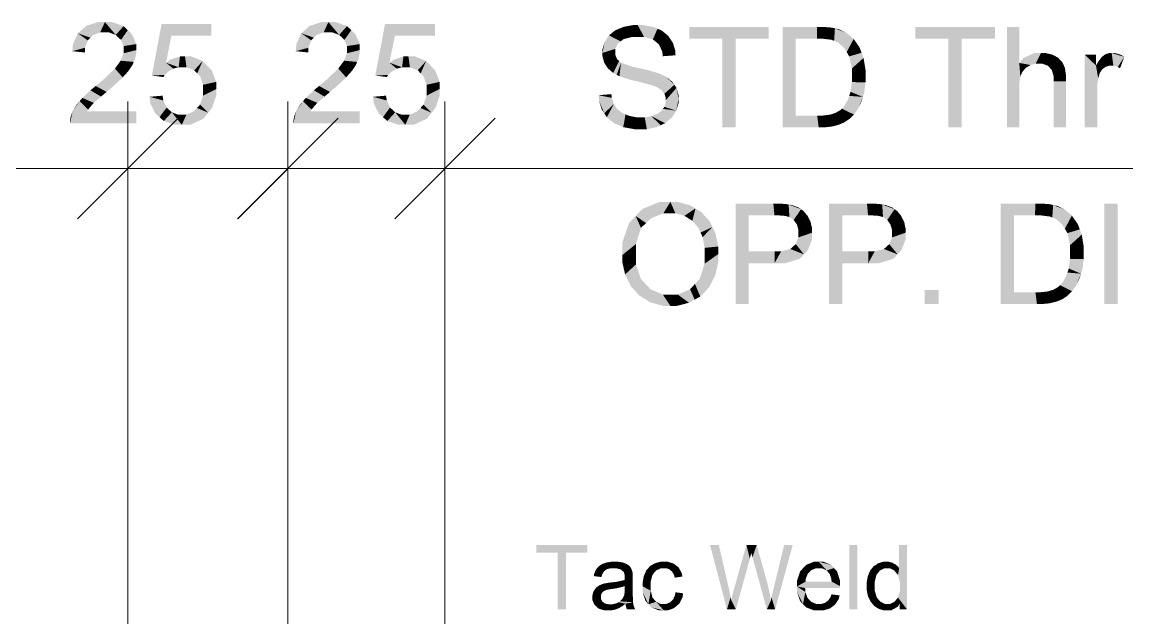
# Model space of a CAD drawing. Header units: millimetres. Extents: x 2 to 579, y 1 to 405.
# Drawn here: x 228.46 to 243.3, y 91.7 to 99.69 of the extents above; entities that cross this region are included whole.
import ezdxf

# ---------------------------------------------------------------- set-up
doc = ezdxf.new("R2010")
doc.units = ezdxf.units.MM
doc.linetypes.add('XKITLINE00', pattern=[0])
doc.layers.add('LinkedObject', color=7, linetype='Continuous', lineweight=0)

# ---------------------------------------------------------------- blocks, each defined once
blk = doc.blocks.new('*A4')
at = {"layer": 'LinkedObject'}
for points in [[(229.264, 99.591), (229.411, 99.517), (229.206, 99.541)], [(229.474, 99.691), (229.264, 99.591), (229.321, 99.641)], [(229.57, 99.691), (229.264, 99.591), (229.474, 99.691)], [(229.506, 99.553), (229.264, 99.591), (229.57, 99.691)], [(229.411, 99.517), (229.264, 99.591), (229.506, 99.553)], [(229.506, 99.553), (229.57, 99.691), (229.566, 99.553)], [(229.566, 99.553), (229.57, 99.691), (229.623, 99.553)], [(229.821, 99.637), (229.57, 99.691), (229.667, 99.691)], [(229.715, 99.519), (229.57, 99.691), (229.821, 99.637)], [(229.623, 99.553), (229.57, 99.691), (229.715, 99.519)], [(229.715, 99.519), (229.821, 99.637), (229.75, 99.486)], [(229.75, 99.486), (229.821, 99.637), (229.785, 99.452)], [(229.877, 99.583), (229.785, 99.452), (229.821, 99.637)], [(229.785, 99.452), (229.877, 99.583), (229.82, 99.369)], [(229.82, 99.369), (229.877, 99.583), (229.991, 99.396)], [(229.991, 99.396), (229.877, 99.583), (229.934, 99.529)], [(230.463, 99.509), (230.2, 98.974), (230.331, 99.667)], [(231, 99.509), (230.331, 99.667), (231, 99.667)], [(230.463, 99.509), (230.331, 99.667), (231, 99.509)], [(232.264, 99.591), (232.411, 99.517), (232.207, 99.541)], [(232.475, 99.691), (232.264, 99.591), (232.321, 99.641)], [(232.571, 99.691), (232.264, 99.591), (232.475, 99.691)], [(232.507, 99.553), (232.264, 99.591), (232.571, 99.691)], [(232.411, 99.517), (232.264, 99.591), (232.507, 99.553)], [(232.507, 99.553), (232.571, 99.691), (232.567, 99.553)], [(232.567, 99.553), (232.571, 99.691), (232.624, 99.553)], [(232.822, 99.637), (232.571, 99.691), (232.668, 99.691)], [(232.716, 99.519), (232.571, 99.691), (232.822, 99.637)], [(232.624, 99.553), (232.571, 99.691), (232.716, 99.519)], [(232.716, 99.519), (232.822, 99.637), (232.751, 99.486)], [(232.751, 99.486), (232.822, 99.637), (232.786, 99.452)], [(232.878, 99.583), (232.786, 99.452), (232.822, 99.637)], [(232.786, 99.452), (232.878, 99.583), (232.821, 99.369)], [(232.821, 99.369), (232.878, 99.583), (232.991, 99.396)], [(232.991, 99.396), (232.878, 99.583), (232.935, 99.529)], [(233.464, 99.509), (233.201, 98.974), (233.332, 99.667)], [(234.001, 99.509), (233.332, 99.667), (234.001, 99.667)], [(233.464, 99.509), (233.332, 99.667), (234.001, 99.509)], [(236.423, 99.581), (236.497, 99.433), (236.339, 99.513)], [(236.534, 99.462), (236.423, 99.581), (236.479, 99.604)], [(236.497, 99.433), (236.423, 99.581), (236.534, 99.462)], [(236.535, 99.627), (236.652, 99.492), (236.479, 99.604)], [(236.479, 99.604), (236.652, 99.492), (236.534, 99.462)], [(236.658, 99.65), (236.652, 99.492), (236.535, 99.627)], [(236.726, 99.65), (236.652, 99.492), (236.658, 99.65)], [(236.652, 99.492), (236.726, 99.65), (236.733, 99.492)], [(236.726, 99.65), (236.811, 99.492), (236.733, 99.492)], [(236.934, 99.626), (236.726, 99.65), (236.801, 99.65)], [(236.991, 99.602), (236.726, 99.65), (236.934, 99.626)], [(236.929, 99.459), (236.726, 99.65), (236.991, 99.602)], [(236.811, 99.492), (236.726, 99.65), (236.929, 99.459)], [(236.991, 99.602), (236.968, 99.427), (236.929, 99.459)], [(237.048, 99.578), (236.968, 99.427), (236.991, 99.602)], [(236.968, 99.427), (237.048, 99.578), (237.008, 99.394)], [(237.008, 99.394), (237.048, 99.578), (237.167, 99.459)], [(237.167, 99.459), (237.048, 99.578), (237.136, 99.506)], [(237.417, 99.627), (237.861, 99.468), (237.417, 99.468)], [(238.039, 99.468), (237.861, 99.468), (237.417, 99.627)], [(238.039, 99.468), (237.417, 99.627), (238.486, 99.627)], [(238.039, 99.468), (238.486, 99.627), (238.486, 99.468)], [(238.67, 99.627), (238.848, 99.468), (238.67, 98.277)], [(239.132, 99.468), (238.67, 99.627), (239.134, 99.627)], [(238.848, 99.468), (238.67, 99.627), (239.132, 99.468)], [(239.134, 99.627), (239.211, 99.468), (239.132, 99.468)], [(239.213, 99.627), (239.211, 99.468), (239.134, 99.627)], [(239.213, 99.627), (239.327, 99.454), (239.211, 99.468)], [(239.333, 99.617), (239.327, 99.454), (239.213, 99.627)], [(239.374, 99.608), (239.327, 99.454), (239.333, 99.617)], [(239.374, 99.608), (239.363, 99.44), (239.327, 99.454)], [(239.363, 99.44), (239.374, 99.608), (239.412, 99.421)], [(239.531, 99.546), (239.374, 99.608), (239.432, 99.594)], [(239.572, 99.511), (239.374, 99.608), (239.531, 99.546)], [(239.497, 99.345), (239.374, 99.608), (239.572, 99.511)], [(239.412, 99.421), (239.374, 99.608), (239.497, 99.345)], [(240.453, 99.627), (240.897, 99.468), (240.453, 99.468)], [(241.075, 99.468), (240.897, 99.468), (240.453, 99.627)], [(241.075, 99.468), (240.453, 99.627), (241.522, 99.627)], [(241.075, 99.468), (241.522, 99.627), (241.522, 99.468)], [(241.85, 99.627), (241.684, 98.277), (241.684, 99.627)], [(241.85, 99.143), (241.684, 98.277), (241.85, 99.627)], [(229.206, 99.541), (229.132, 99.301), (229.141, 99.396)], [(229.339, 99.446), (229.132, 99.301), (229.206, 99.541)], [(229.302, 99.347), (229.132, 99.301), (229.339, 99.446)], [(229.339, 99.446), (229.206, 99.541), (229.375, 99.482)], [(229.375, 99.482), (229.206, 99.541), (229.411, 99.517)], [(230.39, 99.146), (230.2, 98.974), (230.463, 99.509)], [(232.207, 99.541), (232.133, 99.301), (232.141, 99.396)], [(232.34, 99.446), (232.133, 99.301), (232.207, 99.541)], [(232.303, 99.347), (232.133, 99.301), (232.34, 99.446)], [(232.34, 99.446), (232.207, 99.541), (232.376, 99.482)], [(232.376, 99.482), (232.207, 99.541), (232.411, 99.517)], [(233.391, 99.146), (233.201, 98.974), (233.464, 99.509)], [(236.31, 99.469), (236.252, 99.278), (236.281, 99.424)], [(236.46, 99.403), (236.252, 99.278), (236.31, 99.469)], [(236.281, 99.424), (236.252, 99.278), (236.252, 99.329)], [(236.339, 99.513), (236.497, 99.433), (236.31, 99.469)], [(236.31, 99.469), (236.497, 99.433), (236.46, 99.403)], [(237.167, 99.459), (237.055, 99.297), (237.008, 99.394)], [(237.198, 99.412), (237.055, 99.297), (237.167, 99.459)], [(237.861, 98.277), (238.039, 99.468), (238.039, 98.277)], [(237.861, 99.468), (238.039, 99.468), (237.861, 98.277)], [(238.67, 98.277), (238.848, 99.468), (238.848, 98.436)], [(239.572, 99.511), (239.532, 99.288), (239.497, 99.345)], [(239.626, 99.466), (239.532, 99.288), (239.572, 99.511)], [(239.705, 99.351), (239.532, 99.288), (239.626, 99.466)], [(240.897, 98.277), (241.075, 99.468), (241.075, 98.277)], [(240.897, 99.468), (241.075, 99.468), (240.897, 98.277)], [(229.132, 99.301), (229.302, 99.347), (229.302, 99.283)], [(229.991, 99.316), (229.782, 99.173), (229.82, 99.273)], [(229.991, 99.276), (229.782, 99.173), (229.991, 99.316)], [(229.974, 99.196), (229.782, 99.173), (229.991, 99.276)], [(229.82, 99.369), (229.991, 99.396), (229.82, 99.32)], [(229.82, 99.32), (229.991, 99.396), (229.82, 99.273)], [(229.991, 99.316), (229.82, 99.273), (229.991, 99.396)], [(232.133, 99.301), (232.303, 99.347), (232.303, 99.283)], [(232.991, 99.316), (232.782, 99.173), (232.821, 99.273)], [(232.991, 99.276), (232.782, 99.173), (232.991, 99.316)], [(232.975, 99.196), (232.782, 99.173), (232.991, 99.276)], [(232.821, 99.369), (232.991, 99.396), (232.821, 99.32)], [(232.821, 99.32), (232.991, 99.396), (232.821, 99.273)], [(232.991, 99.316), (232.821, 99.273), (232.991, 99.396)], [(236.423, 99.331), (236.252, 99.278), (236.46, 99.403)], [(236.252, 99.278), (236.423, 99.331), (236.423, 99.289)], [(236.423, 99.253), (236.252, 99.278), (236.423, 99.289)], [(236.252, 99.278), (236.423, 99.253), (236.252, 99.231)], [(237.231, 99.306), (237.055, 99.297), (237.198, 99.412)], [(237.233, 99.246), (237.055, 99.297), (237.231, 99.306)], [(237.055, 99.297), (237.233, 99.246), (237.062, 99.233)], [(239.532, 99.288), (239.705, 99.351), (239.566, 99.231)], [(239.566, 99.231), (239.705, 99.351), (239.732, 99.28)], [(239.732, 99.28), (239.601, 99.068), (239.566, 99.231)], [(239.758, 99.21), (239.601, 99.068), (239.732, 99.28)], [(242.054, 99.277), (241.85, 99.143), (241.908, 99.21)], [(242.142, 99.277), (241.85, 99.143), (242.054, 99.277)], [(242.071, 99.134), (241.85, 99.143), (242.142, 99.277)], [(242.071, 99.134), (242.142, 99.277), (242.108, 99.134)], [(242.108, 99.134), (242.142, 99.277), (242.157, 99.134)], [(242.142, 99.277), (242.233, 99.106), (242.157, 99.134)], [(242.196, 99.277), (242.233, 99.106), (242.142, 99.277)], [(242.291, 99.256), (242.233, 99.106), (242.196, 99.277)], [(243.062, 99.277), (243.083, 99.106), (243.009, 99.261)], [(243.091, 99.277), (243.083, 99.106), (243.062, 99.277)], [(243.091, 99.277), (243.113, 99.106), (243.083, 99.106)], [(243.218, 99.251), (243.091, 99.277), (243.133, 99.277)], [(243.261, 99.224), (243.091, 99.277), (243.218, 99.251)], [(243.173, 99.089), (243.091, 99.277), (243.261, 99.224)], [(243.113, 99.106), (243.091, 99.277), (243.173, 99.089)], [(229.743, 99.121), (229.847, 98.992), (229.704, 99.068)], [(229.782, 99.173), (229.847, 98.992), (229.743, 99.121)], [(229.957, 99.157), (229.782, 99.173), (229.974, 99.196)], [(229.782, 99.173), (229.957, 99.157), (229.847, 98.992)], [(229.847, 98.992), (229.957, 99.157), (229.886, 99.035)], [(229.886, 99.035), (229.957, 99.157), (229.941, 99.118)], [(230.2, 98.974), (230.39, 99.146), (230.488, 99.067)], [(230.578, 99.231), (230.39, 99.146), (230.451, 99.188)], [(230.56, 99.085), (230.39, 99.146), (230.578, 99.231)], [(230.488, 99.067), (230.39, 99.146), (230.56, 99.085)], [(230.56, 99.085), (230.578, 99.231), (230.601, 99.085)], [(230.601, 99.085), (230.578, 99.231), (230.665, 99.085)], [(230.645, 99.231), (230.665, 99.085), (230.578, 99.231)], [(230.882, 99.169), (230.645, 99.231), (230.733, 99.231)], [(230.77, 99.044), (230.645, 99.231), (230.882, 99.169)], [(230.665, 99.085), (230.645, 99.231), (230.77, 99.044)], [(230.77, 99.044), (230.882, 99.169), (230.809, 99.003)], [(230.809, 99.003), (230.882, 99.169), (230.849, 98.962)], [(230.942, 99.108), (230.849, 98.962), (230.882, 99.169)], [(232.743, 99.121), (232.848, 98.992), (232.704, 99.068)], [(232.782, 99.173), (232.848, 98.992), (232.743, 99.121)], [(232.958, 99.157), (232.782, 99.173), (232.975, 99.196)], [(232.782, 99.173), (232.958, 99.157), (232.848, 98.992)], [(232.848, 98.992), (232.958, 99.157), (232.886, 99.035)], [(232.886, 99.035), (232.958, 99.157), (232.942, 99.118)], [(233.201, 98.974), (233.391, 99.146), (233.489, 99.067)], [(233.579, 99.231), (233.391, 99.146), (233.452, 99.188)], [(233.561, 99.085), (233.391, 99.146), (233.579, 99.231)], [(233.489, 99.067), (233.391, 99.146), (233.561, 99.085)], [(233.561, 99.085), (233.579, 99.231), (233.601, 99.085)], [(233.601, 99.085), (233.579, 99.231), (233.666, 99.085)], [(233.646, 99.231), (233.666, 99.085), (233.579, 99.231)], [(233.883, 99.169), (233.646, 99.231), (233.734, 99.231)], [(233.771, 99.044), (233.646, 99.231), (233.883, 99.169)], [(233.666, 99.085), (233.646, 99.231), (233.771, 99.044)], [(233.771, 99.044), (233.883, 99.169), (233.81, 99.003)], [(233.81, 99.003), (233.883, 99.169), (233.85, 98.962)], [(233.943, 99.108), (233.85, 98.962), (233.883, 99.169)], [(236.252, 99.231), (236.423, 99.253), (236.275, 99.147)], [(236.275, 99.147), (236.423, 99.253), (236.299, 99.11)], [(236.299, 99.11), (236.423, 99.253), (236.449, 99.193)], [(236.449, 99.193), (236.395, 99.009), (236.299, 99.11)], [(236.476, 99.17), (236.395, 99.009), (236.449, 99.193)], [(236.395, 99.009), (236.476, 99.17), (236.443, 98.984)], [(236.443, 98.984), (236.476, 99.17), (236.501, 99.146)], [(236.443, 98.984), (236.501, 99.146), (236.48, 98.964)], [(236.48, 98.964), (236.501, 99.146), (236.61, 98.922)], [(236.61, 98.922), (236.501, 99.146), (236.636, 99.098)], [(239.785, 99.05), (239.601, 99.068), (239.758, 99.21)], [(241.85, 98.87), (241.684, 98.277), (241.85, 99.143)], [(241.85, 98.87), (241.85, 99.143), (241.864, 98.96)], [(241.864, 98.96), (241.85, 99.143), (241.878, 98.993)], [(241.878, 98.993), (241.85, 99.143), (241.892, 99.025)], [(241.892, 99.025), (241.85, 99.143), (241.938, 99.077)], [(241.938, 99.077), (241.85, 99.143), (241.97, 99.096)], [(241.97, 99.096), (241.85, 99.143), (242.002, 99.115)], [(242.002, 99.115), (241.85, 99.143), (242.071, 99.134)], [(242.331, 99.235), (242.233, 99.106), (242.291, 99.256)], [(242.331, 99.235), (242.26, 99.078), (242.233, 99.106)], [(242.371, 99.213), (242.26, 99.078), (242.331, 99.235)], [(242.26, 99.078), (242.371, 99.213), (242.286, 99.049)], [(242.286, 99.049), (242.371, 99.213), (242.445, 99.116)], [(242.445, 99.116), (242.371, 99.213), (242.428, 99.154)], [(242.73, 99.256), (242.88, 99.107), (242.73, 98.277)], [(242.88, 99.107), (242.73, 99.256), (242.88, 99.256)], [(242.985, 99.244), (242.88, 99.107), (242.961, 99.228)], [(243.056, 99.106), (242.88, 99.107), (242.985, 99.244)], [(242.961, 99.228), (242.88, 99.107), (242.909, 99.159)], [(243.009, 99.261), (243.083, 99.106), (242.985, 99.244)], [(242.985, 99.244), (243.083, 99.106), (243.056, 99.106)], [(243.173, 99.089), (243.261, 99.224), (243.203, 99.071)], [(229.704, 99.068), (229.809, 98.949), (229.555, 98.925)], [(229.704, 99.068), (229.847, 98.992), (229.809, 98.949)], [(230.456, 99.048), (230.2, 98.974), (230.488, 99.067)], [(230.424, 99.03), (230.2, 98.974), (230.456, 99.048)], [(230.373, 98.983), (230.2, 98.974), (230.424, 99.03)], [(230.2, 98.974), (230.373, 98.983), (230.355, 98.954)], [(230.849, 98.962), (230.942, 99.108), (230.888, 98.85)], [(230.888, 98.85), (230.942, 99.108), (231.064, 98.889)], [(231.064, 98.889), (230.942, 99.108), (231.003, 99.047)], [(232.704, 99.068), (232.81, 98.949), (232.556, 98.925)], [(232.704, 99.068), (232.848, 98.992), (232.81, 98.949)], [(233.457, 99.048), (233.201, 98.974), (233.489, 99.067)], [(233.425, 99.03), (233.201, 98.974), (233.457, 99.048)], [(233.374, 98.983), (233.201, 98.974), (233.425, 99.03)], [(233.201, 98.974), (233.374, 98.983), (233.356, 98.954)], [(233.85, 98.962), (233.943, 99.108), (233.889, 98.85)], [(233.889, 98.85), (233.943, 99.108), (234.065, 98.889)], [(234.065, 98.889), (233.943, 99.108), (234.004, 99.047)], [(236.299, 99.11), (236.395, 99.009), (236.323, 99.072)], [(236.61, 98.922), (236.636, 99.098), (236.703, 98.899)], [(236.703, 98.899), (236.636, 99.098), (236.745, 99.073)], [(236.703, 98.899), (236.745, 99.073), (236.796, 98.877)], [(236.796, 98.877), (236.745, 99.073), (236.854, 99.049)], [(236.796, 98.877), (236.854, 99.049), (236.916, 98.844)], [(236.916, 98.844), (236.854, 99.049), (236.943, 98.834)], [(236.943, 98.834), (236.854, 99.049), (236.985, 98.817)], [(237.003, 99.006), (236.985, 98.817), (236.854, 99.049)], [(237.044, 98.987), (236.985, 98.817), (237.003, 99.006)], [(236.985, 98.817), (237.044, 98.987), (237.046, 98.778)], [(237.046, 98.778), (237.044, 98.987), (237.102, 98.96)], [(239.785, 98.959), (239.601, 99.068), (239.785, 99.05)], [(239.601, 99.068), (239.785, 98.959), (239.601, 98.962)], [(242.445, 99.116), (242.313, 98.959), (242.286, 99.049)], [(242.462, 99.079), (242.313, 98.959), (242.445, 99.116)], [(242.479, 98.969), (242.313, 98.959), (242.462, 99.079)], [(242.479, 98.897), (242.313, 98.959), (242.479, 98.969)], [(242.73, 98.277), (242.88, 99.107), (242.897, 98.277)], [(242.88, 99.107), (242.897, 98.789), (242.897, 98.277)], [(242.897, 98.789), (242.88, 99.107), (242.897, 98.842)], [(242.897, 98.842), (242.88, 99.107), (242.91, 98.938)], [(242.91, 98.938), (242.88, 99.107), (242.924, 98.983)], [(242.924, 98.983), (242.88, 99.107), (242.933, 99.012)], [(242.933, 99.012), (242.88, 99.107), (242.964, 99.057)], [(242.964, 99.057), (242.88, 99.107), (242.985, 99.073)], [(242.985, 99.073), (242.88, 99.107), (243.007, 99.09)], [(243.007, 99.09), (242.88, 99.107), (243.056, 99.106)], [(229.446, 98.834), (229.518, 98.692), (229.375, 98.776)], [(229.681, 98.83), (229.446, 98.834), (229.555, 98.925)], [(229.446, 98.834), (229.592, 98.754), (229.518, 98.692)], [(229.592, 98.754), (229.446, 98.834), (229.681, 98.83)], [(229.555, 98.925), (229.809, 98.949), (229.681, 98.83)], [(230.888, 98.85), (231.064, 98.889), (230.888, 98.779)], [(230.888, 98.779), (231.064, 98.889), (230.888, 98.704)], [(231.064, 98.793), (230.888, 98.704), (231.064, 98.889)], [(232.446, 98.834), (232.519, 98.692), (232.376, 98.776)], [(232.682, 98.83), (232.446, 98.834), (232.556, 98.925)], [(232.446, 98.834), (232.593, 98.754), (232.519, 98.692)], [(232.593, 98.754), (232.446, 98.834), (232.682, 98.83)], [(232.556, 98.925), (232.81, 98.949), (232.682, 98.83)], [(233.889, 98.85), (234.065, 98.889), (233.889, 98.779)], [(233.889, 98.779), (234.065, 98.889), (233.889, 98.704)], [(234.065, 98.793), (233.889, 98.704), (234.065, 98.889)], [(237.046, 98.778), (237.102, 98.96), (237.065, 98.754)], [(237.065, 98.754), (237.102, 98.96), (237.084, 98.73)], [(237.102, 98.96), (237.218, 98.85), (237.084, 98.73)], [(237.084, 98.73), (237.218, 98.85), (237.102, 98.675)], [(237.218, 98.85), (237.102, 98.96), (237.189, 98.891)], [(237.102, 98.675), (237.218, 98.85), (237.246, 98.808)], [(239.601, 98.886), (239.785, 98.883), (239.583, 98.756)], [(239.583, 98.756), (239.785, 98.883), (239.749, 98.687)], [(239.785, 98.959), (239.601, 98.886), (239.601, 98.962)], [(239.785, 98.883), (239.601, 98.886), (239.785, 98.959)], [(239.749, 98.687), (239.785, 98.883), (239.767, 98.746)], [(241.85, 98.812), (241.684, 98.277), (241.85, 98.87)], [(242.313, 98.959), (242.479, 98.897), (242.313, 98.897)], [(242.313, 98.277), (242.479, 98.897), (242.479, 98.277)], [(242.313, 98.897), (242.479, 98.897), (242.313, 98.277)], [(229.267, 98.674), (229.38, 98.562), (229.229, 98.63)], [(229.518, 98.692), (229.267, 98.674), (229.375, 98.776)], [(229.422, 98.607), (229.267, 98.674), (229.518, 98.692)], [(229.38, 98.562), (229.267, 98.674), (229.401, 98.585)], [(229.401, 98.585), (229.267, 98.674), (229.422, 98.607)], [(230.354, 98.64), (230.17, 98.689), (230.344, 98.704)], [(230.17, 98.689), (230.303, 98.416), (230.178, 98.604)], [(230.354, 98.64), (230.303, 98.416), (230.17, 98.689)], [(230.847, 98.584), (231.064, 98.793), (230.957, 98.476)], [(230.888, 98.704), (231.064, 98.793), (230.847, 98.584)], [(230.957, 98.476), (231.064, 98.793), (231.01, 98.543)], [(231.01, 98.543), (231.064, 98.793), (231.064, 98.702)], [(232.268, 98.674), (232.381, 98.562), (232.23, 98.63)], [(232.519, 98.692), (232.268, 98.674), (232.376, 98.776)], [(232.423, 98.607), (232.268, 98.674), (232.519, 98.692)], [(232.381, 98.562), (232.268, 98.674), (232.402, 98.585)], [(232.402, 98.585), (232.268, 98.674), (232.423, 98.607)], [(233.355, 98.64), (233.171, 98.689), (233.345, 98.704)], [(233.171, 98.689), (233.304, 98.416), (233.179, 98.604)], [(233.355, 98.64), (233.304, 98.416), (233.171, 98.689)], [(233.848, 98.584), (234.065, 98.793), (233.958, 98.476)], [(233.889, 98.704), (234.065, 98.793), (233.848, 98.584)], [(233.958, 98.476), (234.065, 98.793), (234.011, 98.543)], [(234.011, 98.543), (234.065, 98.793), (234.065, 98.702)], [(236.377, 98.675), (236.202, 98.71), (236.371, 98.725)], [(236.202, 98.71), (236.276, 98.468), (236.204, 98.643)], [(236.377, 98.675), (236.276, 98.468), (236.202, 98.71)], [(236.404, 98.591), (236.276, 98.468), (236.377, 98.675)], [(237.102, 98.675), (237.246, 98.808), (237.102, 98.643)], [(237.102, 98.643), (237.246, 98.808), (237.102, 98.612)], [(237.246, 98.808), (237.274, 98.658), (237.102, 98.612)], [(237.274, 98.658), (237.246, 98.808), (237.274, 98.712)], [(239.498, 98.563), (239.749, 98.687), (239.657, 98.49)], [(239.548, 98.648), (239.749, 98.687), (239.498, 98.563)], [(239.566, 98.702), (239.749, 98.687), (239.548, 98.648)], [(239.749, 98.687), (239.566, 98.702), (239.583, 98.756)], [(239.657, 98.49), (239.749, 98.687), (239.685, 98.529)], [(239.685, 98.529), (239.749, 98.687), (239.731, 98.628)], [(241.684, 98.277), (241.85, 98.812), (241.85, 98.277)], [(229.229, 98.63), (229.137, 98.496), (229.192, 98.586)], [(229.345, 98.517), (229.137, 98.496), (229.229, 98.63)], [(229.229, 98.63), (229.38, 98.562), (229.345, 98.517)], [(230.178, 98.604), (230.303, 98.416), (230.245, 98.467)], [(230.399, 98.545), (230.303, 98.416), (230.354, 98.64)], [(230.303, 98.416), (230.399, 98.545), (230.361, 98.364)], [(230.433, 98.513), (230.361, 98.364), (230.399, 98.545)], [(230.806, 98.539), (230.957, 98.476), (230.765, 98.494)], [(230.847, 98.584), (230.957, 98.476), (230.806, 98.539)], [(232.23, 98.63), (232.138, 98.496), (232.193, 98.586)], [(232.346, 98.517), (232.138, 98.496), (232.23, 98.63)], [(232.23, 98.63), (232.381, 98.562), (232.346, 98.517)], [(233.179, 98.604), (233.304, 98.416), (233.246, 98.467)], [(233.399, 98.545), (233.304, 98.416), (233.355, 98.64)], [(233.304, 98.416), (233.399, 98.545), (233.362, 98.364)], [(233.434, 98.513), (233.362, 98.364), (233.399, 98.545)], [(233.807, 98.539), (233.958, 98.476), (233.766, 98.494)], [(233.848, 98.584), (233.958, 98.476), (233.807, 98.539)], [(236.204, 98.643), (236.276, 98.468), (236.241, 98.522)], [(236.276, 98.468), (236.404, 98.591), (236.311, 98.414)], [(236.311, 98.414), (236.404, 98.591), (236.408, 98.334)], [(236.426, 98.559), (236.408, 98.334), (236.404, 98.591)], [(236.448, 98.526), (236.408, 98.334), (236.426, 98.559)], [(236.448, 98.526), (236.47, 98.308), (236.408, 98.334)], [(236.516, 98.474), (236.47, 98.308), (236.448, 98.526)], [(237.064, 98.527), (237.243, 98.503), (237.045, 98.501)], [(237.083, 98.554), (237.243, 98.503), (237.064, 98.527)], [(237.083, 98.554), (237.274, 98.658), (237.243, 98.503)], [(237.102, 98.612), (237.274, 98.658), (237.083, 98.554)], [(237.243, 98.503), (237.274, 98.658), (237.274, 98.604)], [(239.467, 98.531), (239.567, 98.39), (239.444, 98.509)], [(239.657, 98.49), (239.467, 98.531), (239.498, 98.563)], [(239.629, 98.451), (239.467, 98.531), (239.657, 98.49)], [(239.567, 98.39), (239.467, 98.531), (239.629, 98.451)], [(229.11, 98.423), (229.101, 98.335), (229.1, 98.365)], [(229.137, 98.496), (229.101, 98.335), (229.12, 98.451)], [(229.331, 98.495), (229.101, 98.335), (229.137, 98.496)], [(229.101, 98.335), (229.331, 98.495), (229.992, 98.335)], [(229.12, 98.451), (229.101, 98.335), (229.11, 98.423)], [(229.331, 98.495), (229.137, 98.496), (229.345, 98.517)], [(229.992, 98.335), (229.331, 98.495), (229.992, 98.495)], [(230.468, 98.481), (230.361, 98.364), (230.433, 98.513)], [(230.468, 98.481), (230.603, 98.313), (230.361, 98.364)], [(230.553, 98.449), (230.603, 98.313), (230.468, 98.481)], [(230.603, 98.449), (230.603, 98.313), (230.553, 98.449)], [(230.603, 98.313), (230.957, 98.476), (230.715, 98.313)], [(230.664, 98.449), (230.957, 98.476), (230.603, 98.313)], [(230.664, 98.449), (230.603, 98.313), (230.603, 98.449)], [(230.765, 98.494), (230.957, 98.476), (230.664, 98.449)], [(230.715, 98.313), (230.957, 98.476), (230.892, 98.394)], [(232.11, 98.423), (232.102, 98.335), (232.101, 98.365)], [(232.138, 98.496), (232.102, 98.335), (232.121, 98.451)], [(232.332, 98.495), (232.102, 98.335), (232.138, 98.496)], [(232.102, 98.335), (232.332, 98.495), (232.993, 98.335)], [(232.121, 98.451), (232.102, 98.335), (232.11, 98.423)], [(232.332, 98.495), (232.138, 98.496), (232.346, 98.517)], [(232.993, 98.335), (232.332, 98.495), (232.993, 98.495)], [(233.469, 98.481), (233.362, 98.364), (233.434, 98.513)], [(233.469, 98.481), (233.604, 98.313), (233.362, 98.364)], [(233.554, 98.449), (233.604, 98.313), (233.469, 98.481)], [(233.604, 98.449), (233.604, 98.313), (233.554, 98.449)], [(233.604, 98.313), (233.958, 98.476), (233.716, 98.313)], [(233.664, 98.449), (233.958, 98.476), (233.604, 98.313)], [(233.664, 98.449), (233.604, 98.313), (233.604, 98.449)], [(233.766, 98.494), (233.958, 98.476), (233.664, 98.449)], [(233.716, 98.313), (233.958, 98.476), (233.893, 98.394)], [(236.47, 98.308), (236.516, 98.474), (236.531, 98.281)], [(236.562, 98.454), (236.531, 98.281), (236.516, 98.474)], [(236.607, 98.434), (236.531, 98.281), (236.562, 98.454)], [(236.607, 98.434), (236.685, 98.254), (236.531, 98.281)], [(236.711, 98.413), (236.685, 98.254), (236.607, 98.434)], [(236.711, 98.413), (236.776, 98.254), (236.685, 98.254)], [(236.768, 98.413), (236.776, 98.254), (236.711, 98.413)], [(236.768, 98.413), (236.848, 98.254), (236.776, 98.254)], [(236.819, 98.413), (236.848, 98.254), (236.768, 98.413)], [(236.909, 98.429), (237.035, 98.307), (236.819, 98.413)], [(236.819, 98.413), (237.035, 98.307), (236.848, 98.254)], [(236.948, 98.444), (237.181, 98.408), (236.909, 98.429)], [(237.093, 98.334), (236.909, 98.429), (237.181, 98.408)], [(237.035, 98.307), (236.909, 98.429), (237.093, 98.334)], [(236.987, 98.459), (237.181, 98.408), (236.948, 98.444)], [(237.045, 98.501), (237.212, 98.455), (236.987, 98.459)], [(236.987, 98.459), (237.212, 98.455), (237.181, 98.408)], [(237.212, 98.455), (237.045, 98.501), (237.243, 98.503)], [(238.848, 98.436), (239.156, 98.277), (238.67, 98.277)], [(239.136, 98.436), (239.156, 98.277), (238.848, 98.436)], [(239.136, 98.436), (239.218, 98.277), (239.156, 98.277)], [(239.203, 98.436), (239.218, 98.277), (239.136, 98.436)], [(239.373, 98.3), (239.203, 98.436), (239.308, 98.449)], [(239.326, 98.289), (239.203, 98.436), (239.373, 98.3)], [(239.218, 98.277), (239.203, 98.436), (239.326, 98.289)], [(239.346, 98.461), (239.373, 98.3), (239.308, 98.449)], [(239.384, 98.474), (239.373, 98.3), (239.346, 98.461)], [(239.373, 98.3), (239.384, 98.474), (239.42, 98.312)], [(239.534, 98.368), (239.384, 98.474), (239.444, 98.509)], [(239.501, 98.346), (239.384, 98.474), (239.534, 98.368)], [(239.42, 98.312), (239.384, 98.474), (239.501, 98.346)], [(239.444, 98.509), (239.567, 98.39), (239.534, 98.368)], [(230.361, 98.364), (230.603, 98.313), (230.511, 98.313)], [(233.362, 98.364), (233.604, 98.313), (233.512, 98.313)], [(236.848, 98.254), (237.035, 98.307), (236.978, 98.281)], [(237.021, 97.279), (236.698, 97.089), (236.788, 97.184)], [(237.164, 97.279), (236.698, 97.089), (237.021, 97.279)], [(237.07, 97.126), (236.698, 97.089), (237.164, 97.279)], [(237.07, 97.126), (237.164, 97.279), (237.165, 97.126)], [(237.164, 97.279), (237.231, 97.126), (237.165, 97.126)], [(237.425, 97.235), (237.164, 97.279), (237.257, 97.279)], [(237.501, 97.19), (237.164, 97.279), (237.425, 97.235)], [(237.352, 97.092), (237.164, 97.279), (237.501, 97.19)], [(237.231, 97.126), (237.164, 97.279), (237.352, 97.092)], [(237.352, 97.092), (237.501, 97.19), (237.406, 97.058)], [(237.501, 97.19), (237.459, 97.024), (237.406, 97.058)], [(237.459, 97.024), (237.501, 97.19), (237.541, 96.929)], [(237.69, 97.021), (237.501, 97.19), (237.576, 97.146)], [(237.729, 96.941), (237.501, 97.19), (237.69, 97.021)], [(237.541, 96.929), (237.501, 97.19), (237.729, 96.941)], [(238.217, 96.615), (238.039, 95.907), (238.039, 97.257)], [(238.039, 97.257), (238.217, 97.097), (238.217, 96.615)], [(238.562, 97.097), (238.039, 97.257), (238.547, 97.257)], [(238.217, 97.097), (238.039, 97.257), (238.562, 97.097)], [(238.547, 97.257), (238.623, 97.097), (238.562, 97.097)], [(238.614, 97.257), (238.623, 97.097), (238.547, 97.257)], [(238.614, 97.257), (238.706, 97.091), (238.623, 97.097)], [(238.717, 97.25), (238.706, 97.091), (238.614, 97.257)], [(238.752, 97.244), (238.706, 97.091), (238.717, 97.25)], [(238.752, 97.244), (238.728, 97.085), (238.706, 97.091)], [(238.728, 97.085), (238.752, 97.244), (238.763, 97.076)], [(238.885, 97.204), (238.752, 97.244), (238.802, 97.235)], [(238.919, 97.181), (238.752, 97.244), (238.885, 97.204)], [(238.82, 97.036), (238.752, 97.244), (238.919, 97.181)], [(238.763, 97.076), (238.752, 97.244), (238.82, 97.036)], [(239.474, 96.615), (239.296, 95.907), (239.296, 97.257)], [(239.296, 97.257), (239.474, 97.097), (239.474, 96.615)], [(239.819, 97.097), (239.296, 97.257), (239.804, 97.257)], [(239.474, 97.097), (239.296, 97.257), (239.819, 97.097)], [(239.804, 97.257), (239.88, 97.097), (239.819, 97.097)], [(239.871, 97.257), (239.88, 97.097), (239.804, 97.257)], [(239.871, 97.257), (239.963, 97.091), (239.88, 97.097)], [(239.974, 97.25), (239.963, 97.091), (239.871, 97.257)], [(240.009, 97.244), (239.963, 97.091), (239.974, 97.25)], [(240.009, 97.244), (239.985, 97.085), (239.963, 97.091)], [(239.985, 97.085), (240.009, 97.244), (240.02, 97.076)], [(240.142, 97.204), (240.009, 97.244), (240.059, 97.235)], [(240.175, 97.181), (240.009, 97.244), (240.142, 97.204)], [(240.077, 97.036), (240.009, 97.244), (240.175, 97.181)], [(240.02, 97.076), (240.009, 97.244), (240.077, 97.036)], [(241.6, 97.257), (241.778, 97.097), (241.6, 95.907)], [(242.062, 97.097), (241.6, 97.257), (242.065, 97.257)], [(241.778, 97.097), (241.6, 97.257), (242.062, 97.097)], [(242.065, 97.257), (242.142, 97.097), (242.062, 97.097)], [(242.143, 97.257), (242.142, 97.097), (242.065, 97.257)], [(242.143, 97.257), (242.257, 97.083), (242.142, 97.097)], [(242.263, 97.247), (242.257, 97.083), (242.143, 97.257)], [(242.305, 97.237), (242.257, 97.083), (242.263, 97.247)], [(242.305, 97.237), (242.293, 97.07), (242.257, 97.083)], [(242.293, 97.07), (242.305, 97.237), (242.343, 97.05)], [(242.462, 97.175), (242.305, 97.237), (242.363, 97.224)], [(242.503, 97.14), (242.305, 97.237), (242.462, 97.175)], [(242.427, 96.974), (242.305, 97.237), (242.503, 97.14)], [(242.343, 97.05), (242.305, 97.237), (242.427, 96.974)], [(243.169, 97.257), (242.991, 95.907), (242.991, 97.257)], [(243.169, 95.907), (242.991, 95.907), (243.169, 97.257)], [(236.698, 97.089), (236.517, 96.564), (236.608, 96.994)], [(236.769, 96.93), (236.517, 96.564), (236.698, 97.089)], [(236.906, 97.06), (236.698, 97.089), (237.07, 97.126)], [(236.698, 97.089), (236.906, 97.06), (236.838, 96.995)], [(236.769, 96.93), (236.698, 97.089), (236.838, 96.995)], [(238.919, 97.181), (238.841, 97.006), (238.82, 97.036)], [(238.952, 97.157), (238.841, 97.006), (238.919, 97.181)], [(239.006, 97.092), (238.841, 97.006), (238.952, 97.157)], [(238.841, 97.006), (239.006, 97.092), (238.863, 96.976)], [(238.863, 96.976), (239.006, 97.092), (239.027, 97.05)], [(239.027, 97.05), (238.884, 96.903), (238.863, 96.976)], [(239.047, 97.009), (238.884, 96.903), (239.027, 97.05)], [(240.175, 97.181), (240.098, 97.006), (240.077, 97.036)], [(240.209, 97.157), (240.098, 97.006), (240.175, 97.181)], [(240.263, 97.092), (240.098, 97.006), (240.209, 97.157)], [(240.098, 97.006), (240.263, 97.092), (240.119, 96.976)], [(240.119, 96.976), (240.263, 97.092), (240.283, 97.05)], [(240.283, 97.05), (240.141, 96.903), (240.119, 96.976)], [(240.304, 97.009), (240.141, 96.903), (240.283, 97.05)], [(241.6, 95.907), (241.778, 97.097), (241.778, 96.066)], [(242.503, 97.14), (242.462, 96.917), (242.427, 96.974)], [(242.556, 97.095), (242.462, 96.917), (242.503, 97.14)], [(242.636, 96.98), (242.462, 96.917), (242.556, 97.095)], [(236.608, 96.994), (236.517, 96.564), (236.517, 96.731)], [(236.701, 96.713), (236.517, 96.564), (236.769, 96.93)], [(237.541, 96.929), (237.729, 96.941), (237.569, 96.867)], [(237.729, 96.941), (237.597, 96.806), (237.569, 96.867)], [(237.597, 96.806), (237.729, 96.941), (237.624, 96.662)], [(237.624, 96.662), (237.729, 96.941), (237.808, 96.68)], [(237.808, 96.68), (237.729, 96.941), (237.769, 96.861)], [(239.068, 96.917), (238.884, 96.903), (239.047, 97.009)], [(239.068, 96.866), (238.884, 96.903), (239.068, 96.917)], [(238.884, 96.903), (239.068, 96.866), (238.884, 96.861)], [(240.324, 96.917), (240.141, 96.903), (240.304, 97.009)], [(240.324, 96.866), (240.141, 96.903), (240.324, 96.917)], [(240.141, 96.903), (240.324, 96.866), (240.141, 96.861)], [(242.462, 96.917), (242.636, 96.98), (242.497, 96.86)], [(242.497, 96.86), (242.636, 96.98), (242.662, 96.91)], [(242.662, 96.91), (242.532, 96.698), (242.497, 96.86)], [(242.689, 96.84), (242.532, 96.698), (242.662, 96.91)], [(238.848, 96.712), (239.068, 96.866), (238.958, 96.575)], [(238.884, 96.802), (239.068, 96.866), (238.848, 96.712)], [(239.068, 96.866), (238.884, 96.802), (238.884, 96.861)], [(238.958, 96.575), (239.068, 96.866), (239.013, 96.635)], [(239.013, 96.635), (239.068, 96.866), (239.068, 96.78)], [(240.104, 96.712), (240.324, 96.866), (240.215, 96.575)], [(240.141, 96.802), (240.324, 96.866), (240.104, 96.712)], [(240.324, 96.866), (240.141, 96.802), (240.141, 96.861)], [(240.215, 96.575), (240.324, 96.866), (240.27, 96.635)], [(240.27, 96.635), (240.324, 96.866), (240.324, 96.78)], [(242.715, 96.679), (242.532, 96.698), (242.689, 96.84)], [(236.517, 96.564), (236.701, 96.713), (236.701, 96.561)], [(237.624, 96.58), (237.808, 96.68), (237.808, 96.579)], [(237.624, 96.662), (237.808, 96.68), (237.624, 96.58)], [(238.217, 96.615), (238.217, 96.456), (238.039, 95.907)], [(238.563, 96.456), (238.217, 96.615), (238.566, 96.615)], [(238.217, 96.456), (238.217, 96.615), (238.563, 96.456)], [(238.652, 96.615), (238.958, 96.575), (238.563, 96.456)], [(238.652, 96.615), (238.563, 96.456), (238.566, 96.615)], [(238.775, 96.647), (238.958, 96.575), (238.652, 96.615)], [(238.811, 96.68), (238.958, 96.575), (238.775, 96.647)], [(238.958, 96.575), (238.811, 96.68), (238.848, 96.712)], [(239.474, 96.615), (239.474, 96.456), (239.296, 95.907)], [(239.82, 96.456), (239.474, 96.615), (239.823, 96.615)], [(239.474, 96.456), (239.474, 96.615), (239.82, 96.456)], [(239.909, 96.615), (240.215, 96.575), (239.82, 96.456)], [(239.909, 96.615), (239.82, 96.456), (239.823, 96.615)], [(240.032, 96.647), (240.215, 96.575), (239.909, 96.615)], [(240.068, 96.68), (240.215, 96.575), (240.032, 96.647)], [(240.215, 96.575), (240.068, 96.68), (240.104, 96.712)], [(242.715, 96.589), (242.532, 96.698), (242.715, 96.679)], [(242.532, 96.698), (242.715, 96.589), (242.532, 96.592)], [(236.517, 96.564), (236.701, 96.439), (236.517, 96.475)], [(236.701, 96.439), (236.517, 96.564), (236.701, 96.561)], [(236.517, 96.475), (236.701, 96.439), (236.556, 96.306)], [(237.559, 96.249), (237.808, 96.579), (237.725, 96.212)], [(237.624, 96.45), (237.808, 96.579), (237.559, 96.249)], [(237.808, 96.579), (237.624, 96.45), (237.624, 96.58)], [(237.725, 96.212), (237.808, 96.579), (237.767, 96.293)], [(237.767, 96.293), (237.808, 96.579), (237.808, 96.477)], [(238.039, 95.907), (238.217, 96.456), (238.217, 95.907)], [(238.563, 96.456), (238.958, 96.575), (238.706, 96.456)], [(238.706, 96.456), (238.958, 96.575), (238.903, 96.516)], [(239.296, 95.907), (239.474, 96.456), (239.474, 95.907)], [(239.82, 96.456), (240.215, 96.575), (239.963, 96.456)], [(239.963, 96.456), (240.215, 96.575), (240.16, 96.516)], [(242.532, 96.515), (242.715, 96.512), (242.514, 96.385)], [(242.514, 96.385), (242.715, 96.512), (242.679, 96.316)], [(242.715, 96.589), (242.532, 96.515), (242.532, 96.592)], [(242.715, 96.512), (242.532, 96.515), (242.715, 96.589)], [(242.679, 96.316), (242.715, 96.512), (242.697, 96.376)], [(236.556, 96.306), (236.701, 96.439), (236.595, 96.227)], [(236.595, 96.227), (236.701, 96.439), (236.767, 96.247)], [(242.429, 96.192), (242.679, 96.316), (242.587, 96.12)], [(242.478, 96.278), (242.679, 96.316), (242.429, 96.192)], [(242.496, 96.331), (242.679, 96.316), (242.478, 96.278)], [(242.679, 96.316), (242.496, 96.331), (242.514, 96.385)], [(242.587, 96.12), (242.679, 96.316), (242.615, 96.159)], [(242.615, 96.159), (242.679, 96.316), (242.661, 96.257)], [(236.767, 96.247), (236.747, 96.022), (236.595, 96.227)], [(236.595, 96.227), (236.747, 96.022), (236.633, 96.147)], [(236.832, 96.176), (236.747, 96.022), (236.767, 96.247)], [(236.747, 96.022), (236.832, 96.176), (236.822, 95.976)], [(236.822, 95.976), (236.832, 96.176), (236.898, 96.106)], [(237.494, 96.178), (237.566, 96.008), (237.429, 96.107)], [(237.725, 96.212), (237.494, 96.178), (237.559, 96.249)], [(237.684, 96.131), (237.494, 96.178), (237.725, 96.212)], [(237.566, 96.008), (237.494, 96.178), (237.684, 96.131)], [(242.397, 96.161), (242.498, 96.02), (242.375, 96.138)], [(242.587, 96.12), (242.397, 96.161), (242.429, 96.192)], [(242.559, 96.081), (242.397, 96.161), (242.587, 96.12)], [(242.498, 96.02), (242.397, 96.161), (242.559, 96.081)], [(236.898, 96.106), (237.163, 95.884), (236.822, 95.976)], [(237.063, 96.036), (237.163, 95.884), (236.898, 96.106)], [(237.163, 95.884), (237.063, 96.036), (237.162, 96.036)], [(237.263, 96.036), (237.163, 95.884), (237.162, 96.036)], [(237.163, 95.884), (237.263, 96.036), (237.251, 95.884)], [(237.251, 95.884), (237.263, 96.036), (237.414, 95.925)], [(237.49, 95.967), (237.263, 96.036), (237.429, 96.107)], [(237.414, 95.925), (237.263, 96.036), (237.49, 95.967)], [(237.429, 96.107), (237.566, 96.008), (237.49, 95.967)], [(240.767, 96.096), (240.578, 95.907), (240.578, 96.096)], [(240.767, 95.907), (240.578, 95.907), (240.767, 96.096)], [(241.778, 96.066), (242.087, 95.907), (241.6, 95.907)], [(242.067, 96.066), (242.087, 95.907), (241.778, 96.066)], [(242.067, 96.066), (242.148, 95.907), (242.087, 95.907)], [(242.133, 96.066), (242.148, 95.907), (242.067, 96.066)], [(242.304, 95.93), (242.133, 96.066), (242.238, 96.078)], [(242.256, 95.918), (242.133, 96.066), (242.304, 95.93)], [(242.148, 95.907), (242.133, 96.066), (242.256, 95.918)], [(242.276, 96.091), (242.304, 95.93), (242.238, 96.078)], [(242.314, 96.103), (242.304, 95.93), (242.276, 96.091)], [(242.304, 95.93), (242.314, 96.103), (242.351, 95.941)], [(242.465, 95.997), (242.314, 96.103), (242.375, 96.138)], [(242.431, 95.975), (242.314, 96.103), (242.465, 95.997)], [(242.351, 95.941), (242.314, 96.103), (242.431, 95.975)], [(242.375, 96.138), (242.498, 96.02), (242.465, 95.997)], [(236.822, 95.976), (237.163, 95.884), (236.897, 95.93)], [(236.897, 95.93), (237.163, 95.884), (237.067, 95.884)], [(235.365, 92.675), (235.649, 92.573), (235.365, 92.573)], [(235.763, 92.573), (235.649, 92.573), (235.365, 92.675)], [(235.763, 92.573), (235.365, 92.675), (236.049, 92.675)], [(235.763, 92.573), (236.049, 92.675), (236.049, 92.573)], [(237.815, 92.675), (237.924, 91.811), (237.697, 92.675)], [(237.945, 92.108), (237.924, 91.811), (237.815, 92.675)], [(238.185, 92.675), (238.225, 92.469), (238.021, 92.091)], [(238.225, 92.469), (238.185, 92.675), (238.231, 92.49)], [(238.231, 92.49), (238.185, 92.675), (238.244, 92.541)], [(238.244, 92.541), (238.185, 92.675), (238.251, 92.571)], [(238.323, 92.675), (238.251, 92.571), (238.185, 92.675)], [(238.251, 92.571), (238.323, 92.675), (238.253, 92.561)], [(238.253, 92.561), (238.323, 92.675), (238.267, 92.51)], [(238.267, 92.51), (238.323, 92.675), (238.279, 92.469)], [(238.279, 92.469), (238.323, 92.675), (238.446, 92.237)], [(238.807, 92.675), (238.557, 92.119), (238.692, 92.675)], [(238.571, 91.811), (238.557, 92.119), (238.807, 92.675)], [(239.675, 92.675), (239.568, 91.811), (239.568, 92.675)], [(239.675, 91.811), (239.568, 91.811), (239.675, 92.675)], [(240.342, 92.675), (240.236, 92.365), (240.236, 92.675)], [(240.342, 92.675), (240.246, 92.179), (240.236, 92.365)], [(240.246, 92.179), (240.342, 92.675), (240.342, 91.811)], [(235.649, 91.811), (235.763, 92.573), (235.763, 91.811)], [(235.649, 92.573), (235.763, 92.573), (235.649, 91.811)], [(236.377, 92.451), (236.275, 92.429), (236.306, 92.44)], [(236.364, 92.363), (236.275, 92.429), (236.377, 92.451)], [(236.364, 92.363), (236.377, 92.451), (236.401, 92.363)], [(236.401, 92.363), (236.377, 92.451), (236.441, 92.363)], [(236.417, 92.451), (236.441, 92.363), (236.377, 92.451)], [(236.522, 92.442), (236.417, 92.451), (236.457, 92.451)], [(236.547, 92.432), (236.417, 92.451), (236.522, 92.442)], [(236.502, 92.345), (236.417, 92.451), (236.547, 92.432)], [(236.441, 92.363), (236.417, 92.451), (236.502, 92.345)], [(237.036, 92.451), (237.04, 92.364), (236.961, 92.432)], [(237.076, 92.451), (237.04, 92.364), (237.036, 92.451)], [(237.04, 92.364), (237.076, 92.451), (237.08, 92.364)], [(237.076, 92.451), (237.107, 92.364), (237.08, 92.364)], [(237.21, 92.425), (237.076, 92.451), (237.127, 92.451)], [(237.242, 92.399), (237.076, 92.451), (237.21, 92.425)], [(237.152, 92.348), (237.076, 92.451), (237.242, 92.399)], [(237.107, 92.364), (237.076, 92.451), (237.152, 92.348)], [(238.021, 92.091), (238.225, 92.469), (238.043, 91.811)], [(238.446, 92.237), (238.46, 91.811), (238.279, 92.469)], [(239.157, 92.451), (238.987, 92.408), (239.092, 92.451)], [(239.121, 92.364), (238.987, 92.408), (239.157, 92.451)], [(239.121, 92.364), (239.157, 92.451), (239.158, 92.364)], [(239.157, 92.451), (239.198, 92.364), (239.158, 92.364)], [(239.322, 92.408), (239.157, 92.451), (239.22, 92.451)], [(239.362, 92.366), (239.157, 92.451), (239.322, 92.408)], [(239.264, 92.333), (239.157, 92.451), (239.362, 92.366)], [(239.198, 92.364), (239.157, 92.451), (239.264, 92.333)], [(240.025, 92.451), (240.039, 92.363), (239.956, 92.431)], [(240.064, 92.451), (240.039, 92.363), (240.025, 92.451)], [(240.039, 92.363), (240.064, 92.451), (240.074, 92.363)], [(240.064, 92.451), (240.11, 92.363), (240.074, 92.363)], [(240.092, 92.451), (240.11, 92.363), (240.064, 92.451)], [(240.142, 92.439), (240.11, 92.363), (240.092, 92.451)], [(236.181, 92.366), (236.135, 92.258), (236.165, 92.346)], [(236.273, 92.324), (236.135, 92.258), (236.181, 92.366)], [(236.165, 92.346), (236.135, 92.258), (236.142, 92.292)], [(236.247, 92.278), (236.135, 92.258), (236.273, 92.324)], [(236.198, 92.386), (236.309, 92.35), (236.181, 92.366)], [(236.273, 92.324), (236.181, 92.366), (236.291, 92.337)], [(236.291, 92.337), (236.181, 92.366), (236.309, 92.35)], [(236.244, 92.418), (236.309, 92.35), (236.198, 92.386)], [(236.275, 92.429), (236.309, 92.35), (236.244, 92.418)], [(236.309, 92.35), (236.275, 92.429), (236.364, 92.363)], [(236.502, 92.345), (236.547, 92.432), (236.522, 92.327)], [(236.522, 92.327), (236.547, 92.432), (236.537, 92.314)], [(236.547, 92.432), (236.552, 92.268), (236.537, 92.314)], [(236.621, 92.385), (236.552, 92.268), (236.547, 92.432)], [(236.609, 92.399), (236.547, 92.432), (236.572, 92.423)], [(236.621, 92.385), (236.547, 92.432), (236.609, 92.399)], [(236.552, 92.219), (236.657, 92.299), (236.551, 92.208)], [(236.551, 92.208), (236.657, 92.299), (236.552, 92.125)], [(236.633, 92.371), (236.552, 92.268), (236.621, 92.385)], [(236.649, 92.334), (236.552, 92.268), (236.633, 92.371)], [(236.654, 92.313), (236.552, 92.268), (236.649, 92.334)], [(236.552, 92.268), (236.654, 92.313), (236.657, 92.299)], [(236.552, 92.268), (236.657, 92.299), (236.552, 92.236)], [(236.552, 92.236), (236.657, 92.299), (236.552, 92.233)], [(236.552, 92.233), (236.657, 92.299), (236.552, 92.219)], [(236.659, 92.25), (236.552, 92.125), (236.657, 92.299)], [(236.825, 92.299), (236.791, 92.122), (236.808, 92.261)], [(236.925, 92.278), (236.791, 92.122), (236.825, 92.299)], [(236.842, 92.337), (236.95, 92.306), (236.825, 92.299)], [(236.825, 92.299), (236.95, 92.306), (236.925, 92.278)], [(236.893, 92.394), (236.95, 92.306), (236.842, 92.337)], [(236.975, 92.335), (236.893, 92.394), (236.927, 92.413)], [(236.95, 92.306), (236.893, 92.394), (236.975, 92.335)], [(236.961, 92.432), (237.04, 92.364), (236.927, 92.413)], [(236.927, 92.413), (237.04, 92.364), (236.975, 92.335)], [(237.152, 92.348), (237.242, 92.399), (237.17, 92.332)], [(237.242, 92.399), (237.189, 92.316), (237.17, 92.332)], [(237.189, 92.316), (237.242, 92.399), (237.215, 92.268)], [(237.215, 92.268), (237.242, 92.399), (237.325, 92.252)], [(237.316, 92.3), (237.242, 92.399), (237.275, 92.374)], [(237.325, 92.252), (237.242, 92.399), (237.316, 92.3)], [(238.946, 92.364), (238.865, 92.198), (238.906, 92.32)], [(239.01, 92.291), (238.865, 92.198), (238.946, 92.364)], [(238.987, 92.408), (239.06, 92.339), (238.946, 92.364)], [(238.946, 92.364), (239.06, 92.339), (239.01, 92.291)], [(239.06, 92.339), (238.987, 92.408), (239.121, 92.364)], [(239.264, 92.333), (239.362, 92.366), (239.289, 92.303)], [(239.362, 92.366), (239.305, 92.283), (239.289, 92.303)], [(239.305, 92.283), (239.362, 92.366), (239.325, 92.224)], [(239.325, 92.224), (239.362, 92.366), (239.441, 92.203)], [(239.441, 92.203), (239.362, 92.366), (239.402, 92.323)], [(239.831, 92.294), (239.8, 92.124), (239.815, 92.255)], [(239.932, 92.276), (239.8, 92.124), (239.831, 92.294)], [(239.847, 92.332), (239.956, 92.305), (239.831, 92.294)], [(239.831, 92.294), (239.956, 92.305), (239.932, 92.276)], [(239.893, 92.39), (239.956, 92.305), (239.847, 92.332)], [(239.98, 92.334), (239.893, 92.39), (239.925, 92.41)], [(239.956, 92.305), (239.893, 92.39), (239.98, 92.334)], [(239.956, 92.431), (240.039, 92.363), (239.925, 92.41)], [(239.925, 92.41), (240.039, 92.363), (239.98, 92.334)], [(240.164, 92.427), (240.11, 92.363), (240.142, 92.439)], [(240.164, 92.427), (240.171, 92.333), (240.11, 92.363)], [(240.186, 92.415), (240.171, 92.333), (240.164, 92.427)], [(240.222, 92.384), (240.171, 92.333), (240.186, 92.415)], [(240.236, 92.365), (240.171, 92.333), (240.222, 92.384)], [(240.171, 92.333), (240.236, 92.365), (240.196, 92.303)], [(240.196, 92.303), (240.236, 92.365), (240.221, 92.273)], [(240.236, 92.365), (240.246, 92.179), (240.221, 92.273)], [(236.135, 92.258), (236.247, 92.278), (236.238, 92.245)], [(236.247, 92.15), (236.273, 92.058), (236.209, 92.133)], [(236.268, 92.156), (236.273, 92.058), (236.247, 92.15)], [(236.284, 92.16), (236.3, 92.07), (236.268, 92.156)], [(236.273, 92.058), (236.268, 92.156), (236.286, 92.064)], [(236.286, 92.064), (236.268, 92.156), (236.3, 92.07)], [(236.331, 92.168), (236.346, 92.081), (236.284, 92.16)], [(236.284, 92.16), (236.346, 92.081), (236.3, 92.07)], [(236.363, 92.172), (236.379, 92.085), (236.331, 92.168)], [(236.331, 92.168), (236.379, 92.085), (236.346, 92.081)], [(236.427, 92.179), (236.437, 92.094), (236.363, 92.172)], [(236.363, 92.172), (236.437, 92.094), (236.379, 92.085)], [(236.521, 92.198), (236.552, 92.125), (236.427, 92.179)], [(236.427, 92.179), (236.552, 92.125), (236.437, 92.094)], [(236.551, 92.208), (236.552, 92.125), (236.521, 92.198)], [(236.659, 92.215), (236.551, 92.086), (236.552, 92.125)], [(236.659, 92.073), (236.551, 92.086), (236.659, 92.215)], [(236.659, 92.215), (236.552, 92.125), (236.659, 92.25)], [(236.9, 92.187), (236.791, 92.122), (236.925, 92.278)], [(236.808, 92.261), (236.791, 92.122), (236.791, 92.172)], [(236.791, 92.122), (236.9, 92.187), (236.9, 92.125)], [(237.215, 92.268), (237.325, 92.252), (237.223, 92.237)], [(238.469, 92.156), (238.46, 91.811), (238.446, 92.237)], [(238.503, 92.003), (238.46, 91.811), (238.469, 92.156)], [(238.983, 92.225), (238.865, 92.198), (239.01, 92.291)], [(238.865, 92.198), (238.983, 92.225), (238.98, 92.184)], [(238.98, 92.184), (238.865, 92.119), (238.865, 92.198)], [(238.98, 92.184), (239.441, 92.125), (238.865, 92.119)], [(239.329, 92.184), (239.441, 92.125), (238.98, 92.184)], [(239.325, 92.224), (239.441, 92.203), (239.329, 92.184)], [(239.441, 92.125), (239.329, 92.184), (239.441, 92.203)], [(239.909, 92.185), (239.8, 92.124), (239.932, 92.276)], [(239.815, 92.255), (239.8, 92.124), (239.8, 92.17)], [(239.8, 92.124), (239.909, 92.185), (239.909, 92.123)], [(240.246, 92.179), (240.342, 91.811), (240.246, 92.115)], [(236.138, 92.06), (236.117, 91.976), (236.127, 92.041)], [(236.237, 92.018), (236.117, 91.976), (236.138, 92.06)], [(236.127, 92.041), (236.117, 91.976), (236.117, 91.999)], [(236.23, 91.993), (236.117, 91.976), (236.237, 92.018)], [(236.148, 92.079), (236.245, 92.03), (236.138, 92.06)], [(236.138, 92.06), (236.245, 92.03), (236.237, 92.018)], [(236.175, 92.11), (236.245, 92.03), (236.148, 92.079)], [(236.252, 92.041), (236.175, 92.11), (236.192, 92.121)], [(236.245, 92.03), (236.175, 92.11), (236.252, 92.041)], [(236.209, 92.133), (236.273, 92.058), (236.192, 92.121)], [(236.192, 92.121), (236.273, 92.058), (236.252, 92.041)], [(236.437, 92.094), (236.552, 92.125), (236.523, 92.114)], [(236.488, 91.92), (236.659, 91.999), (236.663, 91.906)], [(236.523, 91.957), (236.659, 91.999), (236.488, 91.92)], [(236.534, 91.98), (236.659, 91.999), (236.523, 91.957)], [(236.659, 91.999), (236.534, 91.98), (236.543, 91.998)], [(236.543, 91.998), (236.659, 92.073), (236.659, 91.999)], [(236.551, 92.051), (236.659, 92.073), (236.543, 91.998)], [(236.659, 92.073), (236.551, 92.051), (236.551, 92.086)], [(236.9, 92.062), (236.791, 92.122), (236.9, 92.125)], [(236.791, 92.122), (236.869, 91.881), (236.791, 92.043)], [(236.9, 92.062), (236.869, 91.881), (236.791, 92.122)], [(236.791, 92.043), (236.869, 91.881), (236.83, 91.923)], [(236.924, 91.97), (236.869, 91.881), (236.9, 92.062)], [(237.199, 91.942), (237.336, 92.027), (237.248, 91.858)], [(237.226, 92.001), (237.336, 92.027), (237.199, 91.942)], [(237.336, 92.027), (237.226, 92.001), (237.231, 92.041)], [(237.248, 91.858), (237.336, 92.027), (237.284, 91.889)], [(237.284, 91.889), (237.336, 92.027), (237.327, 91.973)], [(237.956, 92.064), (237.924, 91.811), (237.945, 92.108)], [(237.974, 91.976), (237.924, 91.811), (237.956, 92.064)], [(237.998, 92.001), (238.043, 91.811), (237.982, 91.932)], [(238.018, 92.081), (238.043, 91.811), (237.998, 92.001)], [(238.021, 92.091), (238.043, 91.811), (238.018, 92.081)], [(238.514, 91.932), (238.46, 91.811), (238.503, 92.003)], [(238.544, 92.066), (238.571, 91.811), (238.522, 91.973)], [(238.557, 92.119), (238.571, 91.811), (238.544, 92.066)], [(239.441, 92.12), (238.865, 92.119), (239.441, 92.125)], [(239.441, 92.106), (238.865, 92.119), (239.441, 92.12)], [(238.865, 92.119), (238.945, 91.882), (238.865, 92.043)], [(238.977, 92.045), (238.945, 91.882), (238.865, 92.119)], [(238.977, 92.045), (238.865, 92.119), (238.974, 92.097)], [(239.441, 92.097), (238.865, 92.119), (239.441, 92.106)], [(238.974, 92.097), (238.865, 92.119), (239.441, 92.097)], [(238.865, 92.043), (238.945, 91.882), (238.905, 91.924)], [(239.006, 91.966), (238.945, 91.882), (238.977, 92.045)], [(239.283, 91.93), (239.438, 91.999), (239.377, 91.877)], [(239.316, 91.979), (239.438, 91.999), (239.283, 91.93)], [(239.438, 91.999), (239.316, 91.979), (239.328, 92.013)], [(239.377, 91.877), (239.438, 91.999), (239.425, 91.951)], [(239.8, 92.124), (239.909, 92.063), (239.8, 92.075)], [(239.909, 92.063), (239.8, 92.124), (239.909, 92.123)], [(239.8, 92.075), (239.909, 92.063), (239.817, 91.991)], [(239.817, 91.991), (239.909, 92.063), (239.834, 91.954)], [(239.834, 91.954), (239.909, 92.063), (239.934, 91.974)], [(240.246, 92.056), (240.342, 91.811), (240.221, 91.97)], [(240.246, 92.115), (240.342, 91.811), (240.246, 92.056)], [(236.117, 91.976), (236.23, 91.993), (236.23, 91.979)], [(236.23, 91.958), (236.117, 91.976), (236.23, 91.979)], [(236.117, 91.976), (236.23, 91.958), (236.117, 91.937)], [(236.117, 91.937), (236.23, 91.958), (236.144, 91.873)], [(236.144, 91.873), (236.23, 91.958), (236.172, 91.847)], [(236.172, 91.847), (236.23, 91.958), (236.246, 91.922)], [(236.246, 91.922), (236.2, 91.822), (236.172, 91.847)], [(236.262, 91.908), (236.2, 91.822), (236.246, 91.922)], [(236.278, 91.894), (236.2, 91.822), (236.262, 91.908)], [(236.2, 91.822), (236.278, 91.894), (236.279, 91.797)], [(236.33, 91.797), (236.278, 91.894), (236.325, 91.88)], [(236.279, 91.797), (236.278, 91.894), (236.33, 91.797)], [(236.325, 91.88), (236.361, 91.797), (236.33, 91.797)], [(236.356, 91.88), (236.361, 91.797), (236.325, 91.88)], [(236.386, 91.88), (236.361, 91.797), (236.356, 91.88)], [(236.361, 91.797), (236.386, 91.88), (236.42, 91.807)], [(236.447, 91.818), (236.386, 91.88), (236.441, 91.893)], [(236.42, 91.807), (236.386, 91.88), (236.447, 91.818)], [(236.561, 91.888), (236.441, 91.893), (236.464, 91.907)], [(236.531, 91.863), (236.441, 91.893), (236.561, 91.888)], [(236.474, 91.828), (236.441, 91.893), (236.531, 91.863)], [(236.447, 91.818), (236.441, 91.893), (236.474, 91.828)], [(236.488, 91.92), (236.663, 91.906), (236.464, 91.907)], [(236.663, 91.906), (236.561, 91.888), (236.464, 91.907)], [(236.561, 91.888), (236.663, 91.906), (236.563, 91.866)], [(236.563, 91.866), (236.663, 91.906), (236.666, 91.886)], [(236.666, 91.886), (236.574, 91.827), (236.563, 91.866)], [(236.669, 91.867), (236.574, 91.827), (236.666, 91.886)], [(236.669, 91.867), (236.582, 91.811), (236.574, 91.827)], [(236.683, 91.829), (236.582, 91.811), (236.669, 91.867)], [(236.869, 91.881), (236.924, 91.97), (236.948, 91.941)], [(236.973, 91.913), (236.869, 91.881), (236.948, 91.941)], [(236.973, 91.913), (237.076, 91.797), (236.869, 91.881)], [(236.869, 91.881), (237.076, 91.797), (236.908, 91.839)], [(237.035, 91.884), (237.076, 91.797), (236.973, 91.913)], [(237.076, 91.797), (237.035, 91.884), (237.074, 91.884)], [(237.105, 91.884), (237.076, 91.797), (237.074, 91.884)], [(237.105, 91.884), (237.248, 91.858), (237.076, 91.797)], [(237.076, 91.797), (237.248, 91.858), (237.127, 91.797)], [(237.157, 91.904), (237.248, 91.858), (237.105, 91.884)], [(237.127, 91.797), (237.248, 91.858), (237.213, 91.828)], [(237.248, 91.858), (237.157, 91.904), (237.178, 91.923)], [(237.199, 91.942), (237.248, 91.858), (237.178, 91.923)], [(237.982, 91.932), (237.924, 91.811), (237.974, 91.976)], [(237.982, 91.932), (238.043, 91.811), (237.924, 91.811)], [(238.514, 91.932), (238.571, 91.811), (238.46, 91.811)], [(238.522, 91.973), (238.571, 91.811), (238.514, 91.932)], [(238.945, 91.882), (239.006, 91.966), (238.986, 91.839)], [(239.032, 91.939), (238.986, 91.839), (239.006, 91.966)], [(239.058, 91.912), (238.986, 91.839), (239.032, 91.939)], [(239.058, 91.912), (239.163, 91.797), (238.986, 91.839)], [(239.124, 91.884), (239.163, 91.797), (239.058, 91.912)], [(239.163, 91.884), (239.163, 91.797), (239.124, 91.884)], [(239.192, 91.884), (239.342, 91.85), (239.163, 91.797)], [(239.192, 91.884), (239.163, 91.797), (239.163, 91.884)], [(239.163, 91.797), (239.342, 91.85), (239.217, 91.797)], [(239.242, 91.9), (239.342, 91.85), (239.192, 91.884)], [(239.217, 91.797), (239.342, 91.85), (239.307, 91.824)], [(239.262, 91.915), (239.377, 91.877), (239.242, 91.9)], [(239.342, 91.85), (239.242, 91.9), (239.377, 91.877)], [(239.283, 91.93), (239.377, 91.877), (239.262, 91.915)], [(239.934, 91.974), (239.9, 91.859), (239.834, 91.954)], [(239.834, 91.954), (239.9, 91.859), (239.852, 91.917)], [(239.959, 91.944), (239.9, 91.859), (239.934, 91.974)], [(239.9, 91.859), (239.959, 91.944), (239.931, 91.838)], [(239.931, 91.838), (239.959, 91.944), (239.985, 91.914)], [(239.985, 91.914), (240.069, 91.797), (239.931, 91.838)], [(240.045, 91.884), (240.069, 91.797), (239.985, 91.914)], [(240.069, 91.797), (240.045, 91.884), (240.079, 91.884)], [(240.069, 91.797), (240.244, 91.89), (240.127, 91.797)], [(240.114, 91.884), (240.244, 91.89), (240.069, 91.797)], [(240.114, 91.884), (240.069, 91.797), (240.079, 91.884)], [(240.173, 91.913), (240.244, 91.89), (240.114, 91.884)], [(240.127, 91.797), (240.244, 91.89), (240.214, 91.844)], [(240.244, 91.89), (240.173, 91.913), (240.197, 91.941)], [(240.221, 91.97), (240.244, 91.89), (240.197, 91.941)], [(240.221, 91.97), (240.342, 91.811), (240.244, 91.89)], [(240.244, 91.89), (240.342, 91.811), (240.244, 91.811)], [(236.582, 91.811), (236.683, 91.829), (236.693, 91.811)], [(236.908, 91.839), (237.076, 91.797), (237.011, 91.797)], [(238.986, 91.839), (239.163, 91.797), (239.094, 91.797)], [(239.931, 91.838), (240.069, 91.797), (239.963, 91.818)], [(239.963, 91.818), (240.069, 91.797), (240.032, 91.797)]]:
    blk.add_hatch(color=7, dxfattribs=at).paths.add_polyline_path(points, flags=17)
at = {"layer": 'LinkedObject', "color": 6, "linetype": 'XKITLINE00', "lineweight": 0}
for p, q in [((229.878, 89.945), (229.878, 98.625)), ((232.027, 89.722), (232.027, 98.625)), ((232.028, 89.438), (232.028, 98.625)), ((234.137, 89.693), (234.137, 98.625)), ((230.553, 98.4), (229.203, 97.05)), ((232.702, 98.4), (231.352, 97.05)), ((231.353, 97.05), (232.703, 98.4)), ((233.462, 97.05), (234.812, 98.4)), ((229.878, 97.725), (214.002, 97.725)), ((229.878, 97.725), (232.028, 97.725)), ((232.027, 97.725), (234.137, 97.725)), ((246.549, 97.725), (234.137, 97.725))]:
    blk.add_line(p, q, dxfattribs=at)
at = {"layer": 'LinkedObject', "color": 7, "linetype": 'XKITLINE00', "lineweight": 0}
for p, q in [((232.028, 97.725), (232.028, 97.725)), ((234.137, 97.725), (234.137, 97.725))]:
    blk.add_line(p, q, dxfattribs=at)

msp = doc.modelspace()

# ---------------------------------------------------------------- block references
at = {"lineweight": 0}
msp.add_blockref('*A4', (0, 0), dxfattribs=at)

doc.saveas('drawing.dxf')
